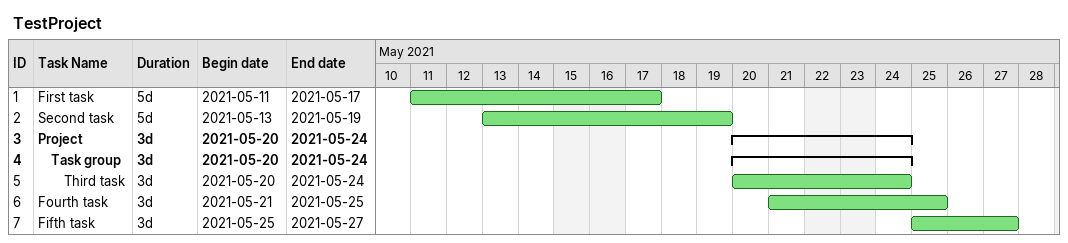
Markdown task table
TestProject

| ID | Level | Task | Duration | Start | Finish |
|---|---|---|---|---|---|
| 1 | 1 | First task | 5d | 2021-05-11 | 2021-05-17 |
| 2 | 1 | Second task | 5d | 2021-05-13 | 2021-05-19 |
| 3 | 1 | **Project** | 3d | 2021-05-20 | 2021-05-24 |
| 4 | 2 | **Task group** | 3d | 2021-05-20 | 2021-05-24 |
| 5 | 3 | Third task | 3d | 2021-05-20 | 2021-05-24 |
| 6 | 1 | Fourth task | 3d | 2021-05-21 | 2021-05-25 |
| 7 | 1 | Fifth task | 3d | 2021-05-25 | 2021-05-27 |
